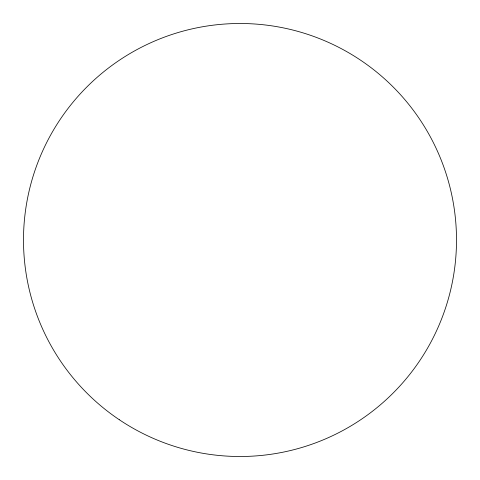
<?xml version="1.0" encoding="UTF-8"?>
<svg xmlns="http://www.w3.org/2000/svg" width="480" height="480" viewBox="0 0 480 480"><rect width="100%" height="100%" fill="white"/><g stroke="black" fill="none" stroke-linecap="round" stroke-linejoin="round"><path stroke-width="0.72" d="M119.268 419.712A216.498 216.498 0 0 0 456 254.7A216.498 216.498 0 0 0 144.732 45.588A216.498 216.498 0 0 0 119.268 419.712"/></g></svg>
